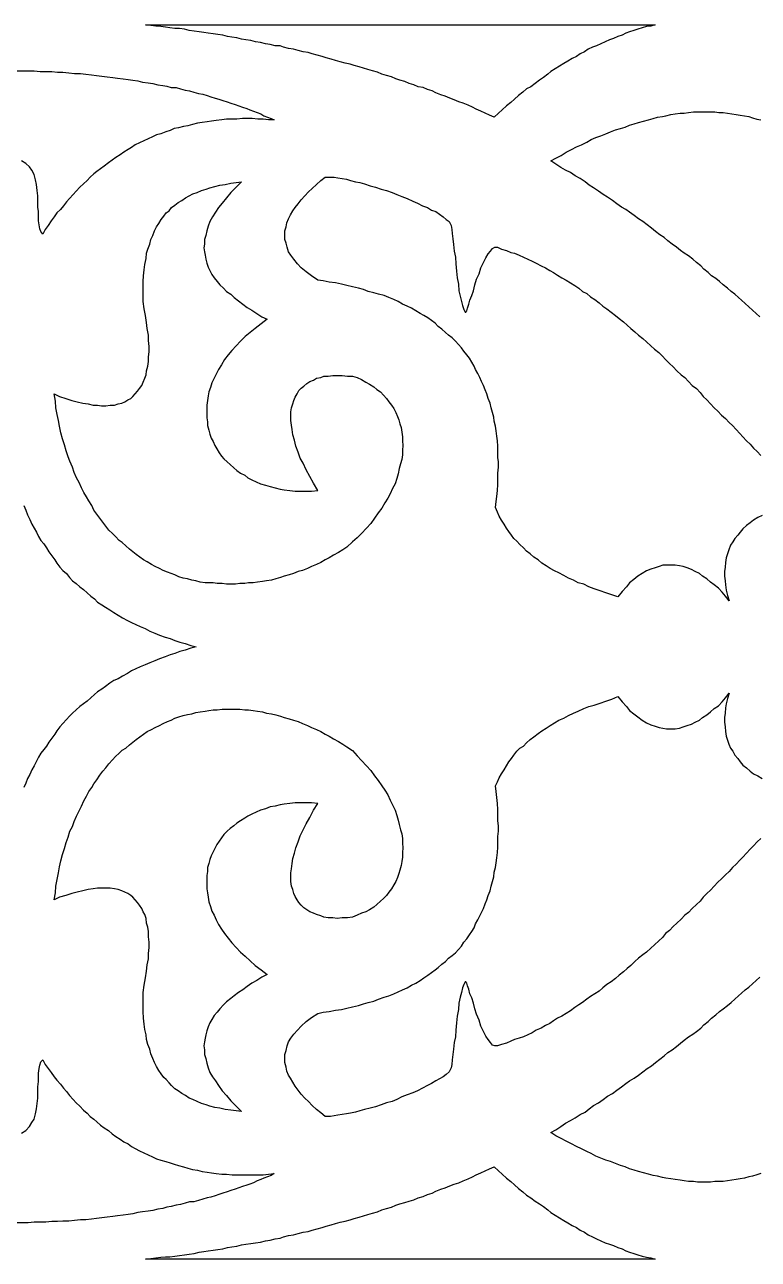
# Model space of a CAD drawing. Extents: x -372 to 372, y -358 to 358.
# Drawn here: x -160.5 to -119.2, y 227.8 to 297.5 of the extents above; entities that cross this region are included whole.
import ezdxf

# ---------------------------------------------------------------- set-up
doc = ezdxf.new("R2010")
doc.units = 0
doc.layers.add('LAYER_1', color=18, linetype='CONTINUOUS')

msp = doc.modelspace()

# ---------------------------------------------------------------- linework, layer by layer
at = {"layer": 'LAYER_1'}
for points in [[(-125.222, 297.394), (-125.462, 297.357), (-125.702, 297.282), (-125.943, 297.208), (-126.183, 297.133), (-126.423, 297.059), (-126.629, 296.984), (-126.835, 296.872), (-127.076, 296.798), (-127.316, 296.686), (-127.556, 296.612), (-127.796, 296.5), (-128.037, 296.388), (-128.277, 296.276), (-128.517, 296.202), (-128.758, 296.09), (-128.964, 295.941), (-129.204, 295.829), (-129.41, 295.68), (-129.65, 295.568), (-129.89, 295.419), (-130.131, 295.27), (-130.371, 295.121), (-130.611, 294.972), (-130.852, 294.823), (-131.023, 294.674), (-131.263, 294.488), (-131.504, 294.339), (-131.744, 294.152), (-131.984, 293.966), (-132.225, 293.854), (-132.431, 293.668), (-132.671, 293.482), (-132.911, 293.258), (-133.117, 293.072), (-133.357, 292.885), (-133.598, 292.662), (-133.804, 292.475), (-134.044, 292.252), (-134.319, 292.364), (-134.559, 292.475), (-134.799, 292.587), (-135.074, 292.699), (-135.28, 292.811), (-135.52, 292.923), (-135.795, 293.034), (-136.035, 293.109), (-136.31, 293.221), (-136.55, 293.332), (-136.824, 293.444), (-137.065, 293.519), (-137.339, 293.631), (-137.545, 293.742), (-137.82, 293.817), (-138.06, 293.929), (-138.335, 293.966), (-138.575, 294.078), (-138.85, 294.152), (-139.09, 294.264), (-139.365, 294.339), (-139.605, 294.413), (-139.845, 294.525), (-140.12, 294.599), (-140.394, 294.674), (-140.635, 294.786), (-140.909, 294.86), (-141.184, 294.935), (-141.424, 295.009), (-141.665, 295.084), (-141.939, 295.158), (-142.179, 295.233), (-142.454, 295.307), (-142.729, 295.382), (-143.003, 295.456), (-143.244, 295.531), (-143.518, 295.606), (-143.759, 295.68), (-144.033, 295.755), (-144.308, 295.829), (-144.548, 295.904), (-144.823, 295.941), (-145.097, 296.015), (-145.372, 296.09), (-145.647, 296.127), (-145.921, 296.202), (-146.127, 296.276), (-146.402, 296.276), (-146.676, 296.351), (-146.951, 296.388), (-147.226, 296.463), (-147.5, 296.5), (-147.775, 296.574), (-148.049, 296.612), (-148.29, 296.649), (-148.564, 296.723), (-148.839, 296.761), (-149.079, 296.798), (-149.354, 296.872), (-149.628, 296.91), (-149.903, 296.947), (-150.178, 296.984), (-150.418, 297.022), (-150.693, 297.059), (-150.967, 297.096), (-151.242, 297.133), (-151.516, 297.208), (-151.791, 297.245), (-152.066, 297.245), (-152.34, 297.282), (-152.581, 297.32), (-152.855, 297.357), (-153.13, 297.394), (-153.404, 297.431), (-153.709, 297.468), (-124.982, 297.468)], [(-148.599, 288.302), (-148.908, 288.004), (-149.148, 287.706), (-149.388, 287.408), (-149.594, 287.147), (-149.766, 286.886), (-149.937, 286.625), (-150.075, 286.364), (-150.178, 286.103), (-150.246, 285.843), (-150.315, 285.582), (-150.384, 285.358), (-150.384, 285.097), (-150.418, 284.874), (-150.384, 284.65), (-150.349, 284.464), (-150.315, 284.24), (-150.246, 284.017), (-150.178, 283.793), (-150.075, 283.607), (-149.972, 283.383), (-149.834, 283.197), (-149.663, 282.973), (-149.525, 282.787), (-149.32, 282.601), (-149.148, 282.414), (-148.908, 282.265), (-148.702, 282.079), (-148.461, 281.893), (-148.221, 281.706), (-147.981, 281.52), (-147.706, 281.371), (-147.432, 281.185), (-147.157, 280.998), (-146.848, 280.849), (-147.191, 280.589), (-147.535, 280.328), (-147.809, 280.104), (-148.084, 279.881), (-148.358, 279.62), (-148.599, 279.359), (-148.839, 279.098), (-149.045, 278.837), (-149.251, 278.576), (-149.423, 278.278), (-149.594, 278.017), (-149.731, 277.757), (-149.834, 277.533), (-149.972, 277.272), (-150.04, 277.011), (-150.143, 276.75), (-150.178, 276.527), (-150.212, 276.266), (-150.246, 276.005), (-150.246, 275.744), (-150.246, 275.521), (-150.246, 275.297), (-150.212, 275.074), (-150.212, 274.85), (-150.143, 274.589), (-150.075, 274.366), (-150.006, 274.142), (-149.903, 273.956), (-149.8, 273.732), (-149.697, 273.546), (-149.56, 273.322), (-149.423, 273.136), (-149.285, 272.987), (-149.114, 272.801), (-148.942, 272.651), (-148.736, 272.465), (-148.564, 272.316), (-148.358, 272.167), (-148.118, 272.055), (-147.946, 271.906), (-147.706, 271.794), (-147.466, 271.683), (-147.226, 271.571), (-146.951, 271.496), (-146.676, 271.422), (-146.402, 271.347), (-146.127, 271.273), (-145.887, 271.236), (-145.578, 271.198), (-145.269, 271.161), (-144.342, 271.161), (-143.999, 271.198), (-144.239, 271.608), (-144.445, 271.981), (-144.651, 272.353), (-144.823, 272.726), (-144.994, 273.024), (-145.097, 273.359), (-145.235, 273.695), (-145.303, 274.03), (-145.406, 274.328), (-145.441, 274.626), (-145.475, 274.887), (-145.509, 275.148), (-145.509, 275.372), (-145.509, 275.633), (-145.475, 275.856), (-145.406, 276.08), (-145.338, 276.266), (-145.269, 276.452), (-145.166, 276.639), (-145.063, 276.825), (-144.926, 276.974), (-144.788, 277.086), (-144.617, 277.235), (-144.445, 277.347), (-144.239, 277.421), (-144.067, 277.533), (-143.827, 277.57), (-143.656, 277.645), (-143.415, 277.645), (-143.141, 277.682), (-142.626, 277.682), (-142.317, 277.645), (-142.042, 277.645), (-141.768, 277.57), (-141.527, 277.458), (-141.287, 277.309), (-141.081, 277.198), (-140.841, 277.049), (-140.669, 276.899), (-140.463, 276.75), (-140.292, 276.564), (-140.12, 276.378), (-139.983, 276.191), (-139.845, 276.005), (-139.708, 275.819), (-139.605, 275.595), (-139.502, 275.372), (-139.433, 275.185), (-139.365, 274.962), (-139.296, 274.738), (-139.262, 274.477), (-139.227, 274.217), (-139.227, 273.993), (-139.193, 273.732), (-139.227, 273.471), (-139.227, 273.21), (-139.262, 272.95), (-139.33, 272.689), (-139.399, 272.428), (-139.468, 272.13), (-139.536, 271.869), (-139.639, 271.571), (-139.777, 271.31), (-139.914, 271.012), (-140.051, 270.751), (-140.223, 270.49), (-140.394, 270.192), (-140.6, 269.931), (-140.806, 269.633), (-141.012, 269.335), (-141.253, 269.074), (-141.527, 268.776), (-141.768, 268.515), (-142.042, 268.292), (-142.351, 267.994), (-142.591, 267.845), (-142.832, 267.696), (-143.106, 267.546), (-143.347, 267.397), (-143.587, 267.286), (-143.827, 267.137), (-144.067, 267.025), (-144.342, 266.913), (-144.582, 266.801), (-144.857, 266.689), (-145.097, 266.615), (-145.372, 266.503), (-145.612, 266.429), (-145.887, 266.354), (-146.093, 266.28), (-146.367, 266.205), (-146.608, 266.13), (-146.882, 266.093), (-147.123, 266.056), (-147.397, 266.019), (-147.637, 265.981), (-147.912, 265.981), (-148.118, 265.944), (-148.393, 265.944), (-148.633, 265.907), (-149.148, 265.907), (-149.388, 265.944), (-149.663, 265.944), (-149.903, 265.981), (-150.349, 265.981), (-150.624, 266.019), (-150.864, 266.093), (-151.105, 266.13), (-151.345, 266.205), (-151.585, 266.242), (-151.825, 266.317), (-152.066, 266.429), (-152.272, 266.503), (-152.478, 266.578), (-152.718, 266.689), (-152.924, 266.801), (-153.164, 266.913), (-153.37, 267.025), (-153.61, 267.174), (-153.816, 267.286), (-154.022, 267.435), (-154.228, 267.584), (-154.434, 267.733), (-154.606, 267.882), (-154.812, 268.068), (-155.018, 268.254), (-155.189, 268.366), (-155.395, 268.59), (-155.567, 268.776), (-155.773, 268.962), (-155.945, 269.186), (-156.116, 269.41), (-156.288, 269.633), (-156.46, 269.857), (-156.631, 270.08), (-156.734, 270.341), (-156.906, 270.602), (-157.043, 270.826), (-157.18, 271.086), (-157.318, 271.347), (-157.455, 271.645), (-157.592, 271.906), (-157.73, 272.204), (-157.833, 272.502), (-157.97, 272.838), (-158.073, 273.099), (-158.176, 273.434), (-158.279, 273.769), (-158.382, 274.105), (-158.485, 274.44), (-158.554, 274.813), (-158.622, 275.148), (-158.691, 275.483), (-158.759, 275.856), (-158.794, 276.229), (-158.862, 276.639), (-158.554, 276.49), (-158.21, 276.378), (-157.867, 276.266), (-157.558, 276.191), (-157.249, 276.117), (-156.94, 276.08), (-156.666, 276.005), (-156.425, 276.005), (-156.185, 275.968), (-155.945, 275.968), (-155.704, 276.005), (-155.464, 276.005), (-155.258, 276.08), (-155.052, 276.117), (-154.881, 276.191), (-154.709, 276.303), (-154.537, 276.378), (-154.434, 276.49), (-154.297, 276.639), (-154.16, 276.788), (-154.057, 276.937), (-153.919, 277.123), (-153.851, 277.309), (-153.748, 277.533), (-153.679, 277.719), (-153.645, 277.943), (-153.576, 278.204), (-153.542, 278.465), (-153.542, 278.725), (-153.507, 279.023), (-153.507, 279.322), (-153.542, 279.657), (-153.542, 279.955), (-153.61, 280.328), (-153.645, 280.663), (-153.713, 281.073), (-153.782, 281.446), (-153.851, 281.855), (-153.851, 282.265), (-153.851, 282.601), (-153.851, 282.973), (-153.816, 283.309), (-153.782, 283.644), (-153.748, 283.942), (-153.679, 284.278), (-153.645, 284.576), (-153.576, 284.799), (-153.473, 285.097), (-153.404, 285.358), (-153.301, 285.582), (-153.198, 285.843), (-153.096, 286.066), (-152.958, 286.253), (-152.821, 286.476), (-152.684, 286.662), (-152.546, 286.849), (-152.375, 286.961), (-152.237, 287.147), (-152.066, 287.296), (-151.86, 287.445), (-151.654, 287.557), (-151.448, 287.706), (-151.242, 287.818), (-151.036, 287.929), (-150.796, 288.004), (-150.555, 288.116), (-150.281, 288.19), (-150.075, 288.265), (-149.8, 288.339), (-149.525, 288.414), (-149.217, 288.451), (-148.908, 288.526), (-148.599, 288.563), (-148.29, 288.6)], [(-148.118, 258.827), (-147.912, 258.827), (-147.637, 258.79), (-147.397, 258.752), (-147.123, 258.715), (-146.882, 258.641), (-146.608, 258.603), (-146.367, 258.529), (-146.093, 258.454), (-145.887, 258.38), (-145.612, 258.305), (-145.372, 258.231), (-145.097, 258.156), (-144.857, 258.044), (-144.582, 257.933), (-144.342, 257.821), (-144.067, 257.709), (-143.827, 257.597), (-143.587, 257.448), (-143.347, 257.336), (-143.106, 257.187), (-142.832, 257.038), (-142.591, 256.889), (-142.351, 256.74), (-142.042, 256.517), (-141.768, 256.218), (-141.527, 255.958), (-141.253, 255.66), (-141.012, 255.399), (-140.806, 255.101), (-140.6, 254.84), (-140.394, 254.542), (-140.223, 254.281), (-140.051, 254.02), (-139.914, 253.722), (-139.777, 253.461), (-139.639, 253.163), (-139.536, 252.865), (-139.468, 252.604), (-139.399, 252.343), (-139.33, 252.045), (-139.262, 251.821), (-139.227, 251.561), (-139.227, 251.3), (-139.193, 251.039), (-139.227, 250.778), (-139.227, 250.517), (-139.262, 250.256), (-139.296, 250.033), (-139.365, 249.772), (-139.433, 249.586), (-139.502, 249.362), (-139.605, 249.139), (-139.708, 248.952), (-139.845, 248.729), (-139.983, 248.542), (-140.12, 248.356), (-140.292, 248.17), (-140.463, 248.021), (-140.669, 247.834), (-140.841, 247.685), (-141.081, 247.536), (-141.287, 247.424), (-141.527, 247.35), (-141.768, 247.238), (-142.042, 247.126), (-142.317, 247.089), (-142.626, 247.089), (-142.9, 247.052), (-143.141, 247.089), (-143.415, 247.089), (-143.656, 247.126), (-143.827, 247.201), (-144.067, 247.275), (-144.239, 247.35), (-144.445, 247.424), (-144.617, 247.536), (-144.788, 247.648), (-144.926, 247.797), (-145.063, 247.946), (-145.166, 248.095), (-145.269, 248.281), (-145.338, 248.468), (-145.406, 248.691), (-145.475, 248.878), (-145.509, 249.139), (-145.509, 249.362), (-145.509, 249.623), (-145.475, 249.847), (-145.441, 250.145), (-145.406, 250.443), (-145.303, 250.741), (-145.235, 251.039), (-145.097, 251.374), (-144.994, 251.71), (-144.823, 252.045), (-144.651, 252.38), (-144.445, 252.753), (-144.239, 253.163), (-143.999, 253.536), (-144.342, 253.573), (-145.269, 253.573), (-145.578, 253.536), (-145.887, 253.498), (-146.127, 253.461), (-146.402, 253.386), (-146.676, 253.349), (-146.951, 253.237), (-147.226, 253.163), (-147.466, 253.051), (-147.706, 252.939), (-147.946, 252.828), (-148.118, 252.716), (-148.358, 252.567), (-148.564, 252.418), (-148.736, 252.269), (-148.942, 252.12), (-149.114, 251.971), (-149.285, 251.784), (-149.423, 251.598), (-149.56, 251.412), (-149.697, 251.225), (-149.8, 251.002), (-149.903, 250.815), (-150.006, 250.592), (-150.075, 250.368), (-150.143, 250.145), (-150.212, 249.921), (-150.212, 249.697), (-150.246, 249.474), (-150.246, 249.25), (-150.246, 248.989), (-150.246, 248.729), (-150.212, 248.505), (-150.178, 248.244), (-150.143, 247.983), (-150.04, 247.723), (-149.972, 247.462), (-149.834, 247.238), (-149.731, 246.977), (-149.594, 246.716), (-149.423, 246.456), (-149.251, 246.195), (-149.045, 245.934), (-148.839, 245.673), (-148.599, 245.412), (-148.358, 245.151), (-148.084, 244.928), (-147.809, 244.667), (-147.535, 244.406), (-147.191, 244.145), (-146.848, 243.884), (-147.157, 243.735), (-147.432, 243.549), (-147.706, 243.4), (-147.981, 243.214), (-148.221, 243.027), (-148.461, 242.878), (-148.702, 242.692), (-148.908, 242.543), (-149.148, 242.357), (-149.32, 242.17), (-149.525, 241.947), (-149.663, 241.76), (-149.834, 241.574), (-149.972, 241.351), (-150.075, 241.164), (-150.178, 240.941), (-150.246, 240.717), (-150.315, 240.493), (-150.349, 240.307), (-150.384, 240.084), (-150.418, 239.86), (-150.384, 239.636), (-150.384, 239.376), (-150.315, 239.152), (-150.246, 238.891), (-150.178, 238.63), (-150.075, 238.369), (-149.937, 238.109), (-149.766, 237.885), (-149.594, 237.624), (-149.388, 237.326), (-149.148, 237.065), (-148.908, 236.767), (-148.599, 236.469), (-148.29, 236.171), (-148.599, 236.208), (-148.908, 236.245), (-149.217, 236.283), (-149.525, 236.357), (-149.8, 236.395), (-150.075, 236.469), (-150.281, 236.544), (-150.555, 236.618), (-150.796, 236.73), (-151.036, 236.842), (-151.242, 236.916), (-151.448, 237.065), (-151.654, 237.177), (-151.86, 237.326), (-152.066, 237.438), (-152.237, 237.624), (-152.375, 237.773), (-152.546, 237.96), (-152.684, 238.071), (-152.821, 238.295), (-152.958, 238.481), (-153.096, 238.705), (-153.198, 238.928), (-153.301, 239.152), (-153.404, 239.413), (-153.473, 239.674), (-153.576, 239.935), (-153.645, 240.233), (-153.679, 240.493), (-153.748, 240.792), (-153.782, 241.09), (-153.816, 241.425), (-153.851, 241.798), (-153.851, 242.17), (-153.851, 242.543), (-153.851, 242.878), (-153.782, 243.288), (-153.713, 243.698), (-153.645, 244.071), (-153.61, 244.443), (-153.542, 244.779), (-153.542, 245.077), (-153.507, 245.412), (-153.507, 245.71), (-153.542, 246.008), (-153.542, 246.307), (-153.576, 246.567), (-153.645, 246.791), (-153.679, 247.052), (-153.748, 247.275), (-153.851, 247.424), (-153.919, 247.611), (-154.057, 247.797), (-154.16, 247.946), (-154.297, 248.095), (-154.434, 248.244), (-154.537, 248.356), (-154.709, 248.468), (-154.881, 248.542), (-155.052, 248.617), (-155.258, 248.691), (-155.464, 248.729), (-155.704, 248.766), (-156.425, 248.766), (-156.666, 248.729), (-156.94, 248.691), (-157.249, 248.617), (-157.558, 248.542), (-157.867, 248.468), (-158.21, 248.356), (-158.554, 248.244), (-158.862, 248.095), (-158.794, 248.505), (-158.759, 248.878), (-158.691, 249.25), (-158.622, 249.623), (-158.554, 249.958), (-158.485, 250.294), (-158.382, 250.666), (-158.279, 251.002), (-158.176, 251.337), (-158.073, 251.635), (-157.97, 251.971), (-157.833, 252.231), (-157.73, 252.529), (-157.592, 252.828), (-157.455, 253.126), (-157.318, 253.386), (-157.18, 253.685), (-157.043, 253.945), (-156.906, 254.206), (-156.734, 254.43), (-156.631, 254.653), (-156.46, 254.877), (-156.288, 255.138), (-156.116, 255.361), (-155.945, 255.548), (-155.773, 255.771), (-155.567, 255.995), (-155.395, 256.181), (-155.189, 256.368), (-155.018, 256.554), (-154.812, 256.666), (-154.606, 256.852), (-154.434, 257.001), (-154.228, 257.15), (-154.022, 257.299), (-153.816, 257.448), (-153.61, 257.597), (-153.37, 257.709), (-153.164, 257.821), (-152.924, 257.933), (-152.718, 258.044), (-152.478, 258.156), (-152.272, 258.231), (-152.066, 258.342), (-151.825, 258.417), (-151.585, 258.492), (-151.345, 258.566), (-151.105, 258.603), (-150.864, 258.678), (-150.624, 258.715), (-150.349, 258.752), (-150.143, 258.79), (-149.903, 258.827), (-149.663, 258.827), (-149.388, 258.864), (-148.393, 258.864)], [(-133.804, 232.817), (-133.598, 232.631), (-133.357, 232.407), (-133.117, 232.221), (-132.911, 232.035), (-132.671, 231.811), (-132.431, 231.625), (-132.225, 231.439), (-131.984, 231.29), (-131.744, 231.103), (-131.504, 230.954), (-131.263, 230.805), (-131.023, 230.619), (-130.852, 230.47), (-130.611, 230.321), (-130.371, 230.172), (-130.131, 230.023), (-129.89, 229.874), (-129.65, 229.724), (-129.41, 229.613), (-129.204, 229.464), (-128.964, 229.352), (-128.758, 229.203), (-128.517, 229.091), (-128.277, 228.979), (-128.037, 228.867), (-127.796, 228.756), (-127.556, 228.681), (-127.316, 228.607), (-127.076, 228.495), (-126.835, 228.42), (-126.629, 228.308), (-126.423, 228.234), (-126.183, 228.159), (-125.943, 228.085), (-125.702, 228.01), (-125.462, 227.936), (-125.222, 227.899), (-124.982, 227.825), (-153.713, 227.825), (-153.404, 227.861), (-153.13, 227.899), (-152.855, 227.936), (-152.581, 227.973), (-152.34, 227.973), (-152.066, 228.01), (-151.791, 228.048), (-151.516, 228.085), (-151.242, 228.122), (-150.967, 228.159), (-150.693, 228.234), (-150.418, 228.271), (-150.178, 228.308), (-149.903, 228.346), (-149.628, 228.383), (-149.354, 228.42), (-149.079, 228.495), (-148.839, 228.532), (-148.564, 228.569), (-148.29, 228.644), (-148.049, 228.681), (-147.775, 228.718), (-147.5, 228.756), (-147.226, 228.793), (-146.951, 228.867), (-146.676, 228.905), (-146.402, 228.979), (-146.127, 229.016), (-145.921, 229.091), (-145.647, 229.166), (-145.372, 229.203), (-145.097, 229.277), (-144.823, 229.352), (-144.548, 229.389), (-144.308, 229.464), (-144.033, 229.538), (-143.759, 229.613), (-143.518, 229.687), (-143.244, 229.762), (-143.003, 229.836), (-142.729, 229.911), (-142.454, 229.985), (-142.179, 230.06), (-141.939, 230.134), (-141.665, 230.209), (-141.424, 230.283), (-141.184, 230.358), (-140.909, 230.432), (-140.635, 230.507), (-140.394, 230.619), (-140.12, 230.693), (-139.845, 230.768), (-139.605, 230.88), (-139.365, 230.954), (-139.09, 231.029), (-138.85, 231.103), (-138.575, 231.178), (-138.335, 231.29), (-138.06, 231.364), (-137.82, 231.476), (-137.545, 231.55), (-137.339, 231.662), (-137.065, 231.774), (-136.824, 231.848), (-136.55, 231.96), (-136.31, 232.072), (-136.035, 232.147), (-135.795, 232.258), (-135.52, 232.37), (-135.28, 232.482), (-135.074, 232.594), (-134.799, 232.706), (-134.559, 232.817), (-134.319, 232.929), (-134.044, 233.041)]]:
    msp.add_lwpolyline(points, close=True, dxfattribs=at)
for points in [[(-161.014, 294.86), (-159.984, 294.86), (-159.641, 294.823), (-158.988, 294.823), (-158.679, 294.786), (-158.37, 294.786), (-158.027, 294.748), (-157.718, 294.711), (-157.375, 294.711), (-157.066, 294.674), (-156.757, 294.637), (-156.482, 294.599), (-156.174, 294.562), (-155.865, 294.525), (-155.556, 294.488), (-155.281, 294.45), (-154.972, 294.413), (-154.697, 294.376), (-154.423, 294.339), (-154.148, 294.301), (-153.874, 294.227), (-153.565, 294.19), (-153.29, 294.152), (-153.015, 294.078), (-152.741, 294.04), (-152.501, 294.003), (-152.26, 293.929), (-151.986, 293.929), (-151.745, 293.854), (-151.471, 293.78), (-151.23, 293.742), (-150.99, 293.668), (-150.716, 293.593), (-150.475, 293.556), (-150.235, 293.482), (-150.029, 293.407), (-149.789, 293.332), (-149.583, 293.258), (-149.342, 293.183), (-149.102, 293.109), (-148.896, 293.034), (-148.656, 292.96), (-148.45, 292.885), (-148.244, 292.811), (-148.004, 292.736), (-147.832, 292.662), (-147.626, 292.587), (-147.42, 292.513), (-147.214, 292.438), (-147.043, 292.326), (-146.837, 292.252), (-146.631, 292.177), (-146.459, 292.103), (-146.768, 292.103), (-147.077, 292.14), (-147.386, 292.14), (-147.695, 292.177), (-148.244, 292.177), (-148.553, 292.14), (-149.136, 292.14), (-149.411, 292.103), (-149.72, 292.066), (-149.995, 292.028), (-150.235, 291.991), (-150.51, 291.954), (-150.784, 291.916), (-151.059, 291.842), (-151.333, 291.767), (-151.574, 291.73), (-151.848, 291.656), (-152.089, 291.618), (-152.329, 291.507), (-152.569, 291.432), (-152.844, 291.32), (-153.084, 291.246), (-153.324, 291.134), (-153.565, 291.022), (-153.805, 290.91), (-154.045, 290.799), (-154.286, 290.687), (-154.491, 290.538), (-154.697, 290.426), (-154.938, 290.277), (-155.144, 290.128), (-155.384, 289.979), (-155.59, 289.83), (-155.796, 289.681), (-156.036, 289.494), (-156.242, 289.345), (-156.448, 289.196), (-156.62, 289.047), (-156.826, 288.861), (-156.997, 288.675), (-157.203, 288.488), (-157.409, 288.302), (-157.615, 288.078), (-157.787, 287.892), (-157.993, 287.669), (-158.164, 287.482), (-158.336, 287.259), (-158.508, 287.035), (-158.714, 286.849), (-158.851, 286.625), (-159.023, 286.402), (-159.194, 286.141), (-159.366, 285.917), (-159.503, 285.656), (-159.606, 285.805), (-159.675, 285.954), (-159.709, 286.178), (-159.744, 286.402), (-159.744, 286.662), (-159.744, 286.923), (-159.778, 287.184), (-159.778, 287.519), (-159.778, 287.818), (-159.812, 288.116), (-159.847, 288.451), (-159.915, 288.712), (-159.984, 289.01), (-160.121, 289.271), (-160.258, 289.457), (-160.464, 289.643), (-160.705, 289.793)], [(-119.077, 280.998), (-119.283, 281.185), (-119.489, 281.371), (-119.695, 281.557), (-119.901, 281.744), (-120.107, 281.93), (-120.279, 282.079), (-120.485, 282.265), (-120.691, 282.414), (-120.897, 282.601), (-121.137, 282.787), (-121.343, 282.973), (-121.549, 283.16), (-121.789, 283.309), (-121.995, 283.495), (-122.235, 283.681), (-122.407, 283.868), (-122.647, 284.054), (-122.853, 284.24), (-123.094, 284.427), (-123.334, 284.576), (-123.54, 284.725), (-123.78, 284.911), (-124.02, 285.097), (-124.261, 285.284), (-124.467, 285.47), (-124.707, 285.619), (-124.947, 285.805), (-125.188, 285.992), (-125.428, 286.178), (-125.668, 286.364), (-125.908, 286.513), (-126.149, 286.7), (-126.423, 286.886), (-126.629, 287.035), (-126.87, 287.184), (-127.144, 287.37), (-127.385, 287.557), (-127.659, 287.743), (-127.899, 287.892), (-128.174, 288.078), (-128.449, 288.265), (-128.689, 288.414), (-128.929, 288.6), (-129.204, 288.786), (-129.478, 288.935), (-129.753, 289.122), (-130.028, 289.271), (-130.302, 289.42), (-130.577, 289.606), (-130.852, 289.793), (-130.577, 289.942), (-130.268, 290.091), (-129.993, 290.277), (-129.684, 290.426), (-129.41, 290.575), (-129.135, 290.687), (-128.826, 290.836), (-128.586, 290.985), (-128.311, 291.097), (-128.037, 291.208), (-127.762, 291.32), (-127.488, 291.432), (-127.213, 291.544), (-126.938, 291.618), (-126.664, 291.693), (-126.423, 291.805), (-126.149, 291.879), (-125.908, 291.954), (-125.634, 292.028), (-125.359, 292.103), (-125.085, 292.177), (-124.844, 292.252), (-124.57, 292.289), (-124.364, 292.326), (-124.089, 292.401), (-123.849, 292.438), (-123.574, 292.475), (-123.334, 292.475), (-123.094, 292.513), (-122.819, 292.55), (-121.618, 292.55), (-121.377, 292.513), (-121.137, 292.513), (-120.897, 292.475), (-120.656, 292.438), (-120.416, 292.401), (-120.176, 292.364), (-119.936, 292.326), (-119.695, 292.289), (-119.489, 292.215), (-119.249, 292.14), (-119.009, 292.103)], [(-118.94, 269.782), (-119.18, 269.67), (-119.421, 269.521), (-119.627, 269.372), (-119.833, 269.223), (-120.039, 269.037), (-120.176, 268.851), (-120.313, 268.664), (-120.485, 268.478), (-120.588, 268.292), (-120.725, 268.105), (-120.828, 267.845), (-120.897, 267.621), (-120.965, 267.397), (-121, 267.137), (-121.034, 266.876), (-121.068, 266.615), (-121.068, 266.354), (-121.034, 266.093), (-121, 265.87), (-120.965, 265.572), (-120.897, 265.273), (-120.794, 264.975), (-121, 265.236), (-121.206, 265.46), (-121.412, 265.683), (-121.652, 265.87), (-121.858, 266.019), (-122.064, 266.205), (-122.304, 266.354), (-122.476, 266.503), (-122.716, 266.615), (-122.922, 266.727), (-123.162, 266.838), (-123.403, 266.913), (-123.609, 266.95), (-123.849, 266.988), (-124.535, 266.988), (-124.741, 266.913), (-124.982, 266.838), (-125.222, 266.764), (-125.462, 266.652), (-125.702, 266.503), (-125.943, 266.354), (-126.183, 266.168), (-126.423, 265.981), (-126.595, 265.758), (-126.835, 265.497), (-127.076, 265.199), (-127.419, 265.311), (-127.762, 265.422), (-128.071, 265.534), (-128.414, 265.646), (-128.723, 265.758), (-128.998, 265.907), (-129.307, 265.981), (-129.581, 266.13), (-129.856, 266.242), (-130.131, 266.391), (-130.405, 266.54), (-130.646, 266.652), (-130.886, 266.801), (-131.126, 266.95), (-131.366, 267.099), (-131.572, 267.286), (-131.813, 267.435), (-132.019, 267.621), (-132.225, 267.77), (-132.396, 267.956), (-132.602, 268.143), (-132.774, 268.329), (-132.946, 268.478), (-133.083, 268.664), (-133.22, 268.888), (-133.357, 269.074), (-133.495, 269.298), (-133.632, 269.521), (-133.769, 269.745), (-133.872, 269.969), (-133.975, 270.229), (-133.941, 270.565), (-133.907, 270.863), (-133.872, 271.198), (-133.838, 271.534), (-133.838, 271.869), (-133.838, 272.167), (-133.804, 272.502), (-133.804, 272.801), (-133.838, 273.061), (-133.838, 273.397), (-133.838, 273.695), (-133.872, 273.993), (-133.907, 274.254), (-133.941, 274.552), (-133.975, 274.813), (-134.044, 275.111), (-134.078, 275.334), (-134.147, 275.595), (-134.216, 275.856), (-134.284, 276.117), (-134.387, 276.378), (-134.456, 276.639), (-134.559, 276.862), (-134.662, 277.123), (-134.765, 277.347), (-134.868, 277.57), (-134.971, 277.794), (-135.108, 278.017), (-135.177, 278.204), (-135.314, 278.427), (-135.451, 278.651), (-135.589, 278.837), (-135.76, 279.061), (-135.898, 279.247), (-136.069, 279.433), (-136.241, 279.62), (-136.413, 279.806), (-136.619, 279.955), (-136.79, 280.104), (-136.996, 280.29), (-137.202, 280.439), (-137.374, 280.626), (-137.58, 280.775), (-137.786, 280.924), (-138.026, 281.073), (-138.232, 281.185), (-138.472, 281.334), (-138.712, 281.483), (-138.953, 281.595), (-139.227, 281.706), (-139.468, 281.855), (-139.708, 281.967), (-139.983, 282.079), (-140.257, 282.191), (-140.566, 282.265), (-140.841, 282.34), (-141.15, 282.414), (-141.424, 282.526), (-141.699, 282.601), (-142.042, 282.675), (-142.351, 282.75), (-142.66, 282.824), (-143.003, 282.899), (-143.347, 282.936), (-143.69, 283.011), (-143.999, 283.048), (-144.342, 283.309), (-144.651, 283.532), (-144.926, 283.756), (-145.132, 283.979), (-145.338, 284.24), (-145.509, 284.464), (-145.647, 284.65), (-145.715, 284.911), (-145.784, 285.135), (-145.852, 285.358), (-145.852, 285.619), (-145.852, 285.843), (-145.784, 286.066), (-145.75, 286.29), (-145.647, 286.513), (-145.544, 286.737), (-145.406, 286.961), (-145.269, 287.147), (-145.097, 287.37), (-144.926, 287.594), (-144.72, 287.818), (-144.514, 288.041), (-144.308, 288.227), (-144.067, 288.451), (-143.827, 288.675), (-143.587, 288.861), (-143.072, 288.861), (-142.866, 288.824), (-142.626, 288.786), (-142.385, 288.749), (-142.145, 288.675), (-141.871, 288.6), (-141.63, 288.563), (-141.356, 288.488), (-141.047, 288.377), (-140.738, 288.302), (-140.429, 288.19), (-140.12, 288.116), (-139.811, 288.004), (-139.536, 287.892), (-139.262, 287.78), (-138.953, 287.669), (-138.644, 287.519), (-138.369, 287.408), (-138.095, 287.259), (-137.82, 287.147), (-137.58, 286.998), (-137.339, 286.923), (-137.133, 286.774), (-136.927, 286.625), (-136.756, 286.476), (-136.584, 286.364), (-136.55, 286.29), (-136.481, 286.141), (-136.447, 285.917), (-136.413, 285.694), (-136.378, 285.395), (-136.344, 285.06), (-136.31, 284.687), (-136.241, 284.352), (-136.207, 283.979), (-136.172, 283.57), (-136.138, 283.197), (-136.069, 282.824), (-136.035, 282.452), (-135.966, 282.154), (-135.898, 281.855), (-135.829, 281.632), (-135.76, 281.408), (-135.692, 281.259), (-135.657, 281.259), (-135.589, 281.334), (-135.554, 281.483), (-135.486, 281.706), (-135.417, 281.93), (-135.314, 282.191), (-135.211, 282.452), (-135.142, 282.787), (-135.039, 283.122), (-134.902, 283.421), (-134.799, 283.756), (-134.662, 284.054), (-134.525, 284.315), (-134.387, 284.538), (-134.25, 284.687), (-134.147, 284.837), (-134.01, 284.911), (-133.872, 284.911), (-133.632, 284.799), (-133.357, 284.725), (-133.117, 284.613), (-132.911, 284.576), (-132.637, 284.464), (-132.396, 284.352), (-132.156, 284.24), (-131.916, 284.129), (-131.675, 284.017), (-131.401, 283.868), (-131.161, 283.756), (-130.92, 283.607), (-130.714, 283.495), (-130.474, 283.346), (-130.234, 283.197), (-129.993, 283.048), (-129.753, 282.899), (-129.513, 282.75), (-129.273, 282.601), (-129.067, 282.414), (-128.826, 282.303), (-128.62, 282.116), (-128.38, 281.967), (-128.14, 281.781), (-127.934, 281.595), (-127.693, 281.446), (-127.453, 281.259), (-127.213, 281.073), (-127.007, 280.887), (-126.767, 280.7), (-126.561, 280.514), (-126.355, 280.328), (-126.114, 280.141), (-125.908, 279.955), (-125.668, 279.769), (-125.462, 279.582), (-125.222, 279.359), (-125.016, 279.173), (-124.776, 278.986), (-124.57, 278.763), (-124.398, 278.576), (-124.158, 278.353), (-123.952, 278.166), (-123.746, 277.943), (-123.506, 277.719), (-123.3, 277.57), (-123.094, 277.347), (-122.888, 277.123), (-122.647, 276.937), (-122.441, 276.713), (-122.27, 276.49), (-122.064, 276.303), (-121.858, 276.08), (-121.652, 275.856), (-121.446, 275.67), (-121.24, 275.446), (-121, 275.26), (-120.794, 275.036), (-120.622, 274.85), (-120.416, 274.626), (-120.21, 274.403), (-120.039, 274.217), (-119.833, 273.993), (-119.627, 273.807), (-119.421, 273.583), (-119.215, 273.397), (-119.009, 273.173)], [(-160.567, 270.341), (-160.464, 270.08), (-160.361, 269.82), (-160.224, 269.559), (-160.121, 269.298), (-159.984, 269.074), (-159.847, 268.851), (-159.744, 268.59), (-159.606, 268.366), (-159.435, 268.18), (-159.297, 267.956), (-159.16, 267.733), (-158.988, 267.509), (-158.817, 267.286), (-158.714, 267.099), (-158.542, 266.876), (-158.37, 266.689), (-158.164, 266.503), (-157.993, 266.28), (-157.821, 266.093), (-157.615, 265.944), (-157.409, 265.758), (-157.203, 265.609), (-156.997, 265.422), (-156.791, 265.236), (-156.585, 265.087), (-156.414, 264.901), (-156.174, 264.752), (-155.968, 264.603), (-155.727, 264.454), (-155.487, 264.305), (-155.247, 264.156), (-155.006, 264.006), (-154.732, 263.857), (-154.491, 263.746), (-154.251, 263.634), (-154.011, 263.522), (-153.736, 263.41), (-153.462, 263.261), (-153.187, 263.149), (-152.912, 263.038), (-152.604, 262.926), (-152.329, 262.851), (-152.054, 262.74), (-151.78, 262.628), (-151.471, 262.553), (-151.162, 262.441), (-150.853, 262.367), (-151.162, 262.292), (-151.471, 262.181), (-151.78, 262.106), (-152.054, 261.994), (-152.329, 261.92), (-152.604, 261.808), (-152.912, 261.696), (-153.187, 261.584), (-153.462, 261.473), (-153.736, 261.361), (-154.011, 261.249), (-154.251, 261.137), (-154.491, 261.025), (-154.732, 260.876), (-155.006, 260.727), (-155.247, 260.578), (-155.487, 260.466), (-155.727, 260.317), (-155.968, 260.131), (-156.174, 259.982), (-156.414, 259.833), (-156.585, 259.684), (-156.791, 259.498), (-156.997, 259.311), (-157.203, 259.162), (-157.409, 259.013), (-157.615, 258.827), (-157.821, 258.641), (-157.993, 258.454), (-158.164, 258.268), (-158.37, 258.044), (-158.542, 257.858), (-158.714, 257.634), (-158.817, 257.448), (-158.988, 257.225), (-159.16, 257.001), (-159.297, 256.777), (-159.435, 256.591), (-159.606, 256.368), (-159.744, 256.144), (-159.847, 255.92), (-159.984, 255.66), (-160.121, 255.436), (-160.224, 255.175), (-160.361, 254.952), (-160.464, 254.691), (-160.567, 254.43)], [(-119.009, 251.561), (-119.215, 251.374), (-119.421, 251.151), (-119.627, 250.964), (-119.833, 250.741), (-120.039, 250.517), (-120.21, 250.331), (-120.416, 250.107), (-120.622, 249.921), (-120.794, 249.697), (-121, 249.511), (-121.24, 249.288), (-121.446, 249.101), (-121.652, 248.878), (-121.858, 248.654), (-122.064, 248.468), (-122.27, 248.244), (-122.441, 248.021), (-122.647, 247.834), (-122.888, 247.611), (-123.094, 247.387), (-123.3, 247.238), (-123.506, 247.015), (-123.746, 246.791), (-123.952, 246.605), (-124.158, 246.381), (-124.398, 246.195), (-124.57, 245.971), (-124.776, 245.785), (-125.016, 245.561), (-125.222, 245.375), (-125.462, 245.151), (-125.668, 245.002), (-125.908, 244.816), (-126.114, 244.63), (-126.355, 244.406), (-126.561, 244.22), (-126.767, 244.033), (-127.007, 243.847), (-127.213, 243.661), (-127.453, 243.475), (-127.693, 243.325), (-127.934, 243.139), (-128.14, 242.953), (-128.38, 242.804), (-128.62, 242.655), (-128.826, 242.506), (-129.067, 242.319), (-129.273, 242.17), (-129.513, 242.021), (-129.753, 241.835), (-129.993, 241.686), (-130.234, 241.537), (-130.474, 241.425), (-130.714, 241.276), (-130.92, 241.127), (-131.161, 241.015), (-131.401, 240.866), (-131.675, 240.754), (-131.916, 240.605), (-132.156, 240.493), (-132.396, 240.382), (-132.637, 240.307), (-132.911, 240.233), (-133.117, 240.121), (-133.357, 240.009), (-133.632, 239.935), (-133.872, 239.86), (-134.01, 239.86), (-134.147, 239.897), (-134.25, 240.046), (-134.387, 240.233), (-134.525, 240.419), (-134.662, 240.68), (-134.799, 240.978), (-134.902, 241.313), (-135.039, 241.649), (-135.142, 241.947), (-135.211, 242.282), (-135.314, 242.58), (-135.417, 242.804), (-135.486, 243.065), (-135.554, 243.251), (-135.589, 243.4), (-135.657, 243.475), (-135.692, 243.475), (-135.76, 243.325), (-135.829, 243.139), (-135.898, 242.878), (-135.966, 242.617), (-136.035, 242.282), (-136.069, 241.909), (-136.138, 241.537), (-136.172, 241.164), (-136.207, 240.754), (-136.241, 240.382), (-136.31, 240.046), (-136.344, 239.674), (-136.378, 239.376), (-136.413, 239.077), (-136.447, 238.817), (-136.481, 238.63), (-136.55, 238.481), (-136.584, 238.407), (-136.756, 238.258), (-136.927, 238.109), (-137.133, 237.997), (-137.339, 237.885), (-137.58, 237.736), (-137.82, 237.624), (-138.095, 237.475), (-138.369, 237.326), (-138.644, 237.214), (-138.953, 237.103), (-139.262, 236.991), (-139.536, 236.842), (-139.811, 236.73), (-140.12, 236.655), (-140.429, 236.544), (-140.738, 236.432), (-141.047, 236.357), (-141.356, 236.283), (-141.63, 236.208), (-141.871, 236.134), (-142.145, 236.059), (-142.385, 236.022), (-142.626, 235.985), (-142.866, 235.947), (-143.072, 235.91), (-143.278, 235.873), (-143.587, 235.873), (-143.827, 236.096), (-144.067, 236.283), (-144.308, 236.506), (-144.514, 236.73), (-144.72, 236.916), (-144.926, 237.14), (-145.097, 237.363), (-145.269, 237.587), (-145.406, 237.811), (-145.544, 238.034), (-145.647, 238.22), (-145.75, 238.444), (-145.784, 238.668), (-145.852, 238.928), (-145.852, 239.152), (-145.852, 239.376), (-145.784, 239.599), (-145.715, 239.86), (-145.647, 240.084), (-145.509, 240.307), (-145.338, 240.531), (-145.132, 240.754), (-144.926, 240.978), (-144.651, 241.239), (-144.342, 241.462), (-143.999, 241.686), (-143.69, 241.76), (-143.347, 241.798), (-143.003, 241.872), (-142.66, 241.909), (-142.351, 241.984), (-142.042, 242.059), (-141.699, 242.133), (-141.424, 242.245), (-141.15, 242.319), (-140.841, 242.394), (-140.566, 242.506), (-140.257, 242.617), (-139.983, 242.692), (-139.708, 242.804), (-139.468, 242.916), (-139.227, 243.027), (-138.953, 243.139), (-138.712, 243.288), (-138.472, 243.4), (-138.232, 243.549), (-138.026, 243.698), (-137.786, 243.847), (-137.58, 243.996), (-137.374, 244.145), (-137.202, 244.294), (-136.996, 244.481), (-136.79, 244.63), (-136.619, 244.816), (-136.413, 244.965), (-136.241, 245.114), (-136.069, 245.3), (-135.898, 245.487), (-135.76, 245.71), (-135.589, 245.897), (-135.451, 246.12), (-135.314, 246.307), (-135.177, 246.53), (-135.108, 246.754), (-134.971, 246.977), (-134.868, 247.201), (-134.765, 247.387), (-134.662, 247.611), (-134.559, 247.872), (-134.456, 248.095), (-134.387, 248.356), (-134.284, 248.617), (-134.216, 248.878), (-134.147, 249.139), (-134.078, 249.399), (-134.044, 249.66), (-133.975, 249.921), (-133.941, 250.182), (-133.907, 250.48), (-133.872, 250.778), (-133.838, 251.076), (-133.838, 251.374), (-133.838, 251.672), (-133.804, 251.971), (-133.804, 252.269), (-133.838, 252.567), (-133.838, 252.902), (-133.838, 253.2), (-133.872, 253.536), (-133.907, 253.871), (-133.941, 254.206), (-133.975, 254.542), (-133.872, 254.765), (-133.769, 254.989), (-133.632, 255.212), (-133.495, 255.436), (-133.357, 255.66), (-133.22, 255.883), (-133.083, 256.069), (-132.946, 256.256), (-132.774, 256.479), (-132.602, 256.666), (-132.396, 256.777), (-132.225, 256.964), (-132.019, 257.15), (-131.813, 257.299), (-131.572, 257.485), (-131.366, 257.634), (-131.126, 257.784), (-130.886, 257.933), (-130.646, 258.082), (-130.405, 258.231), (-130.131, 258.342), (-129.856, 258.492), (-129.581, 258.641), (-129.307, 258.752), (-128.998, 258.901), (-128.723, 259.013), (-128.414, 259.088), (-128.071, 259.2), (-127.762, 259.311), (-127.419, 259.423), (-127.076, 259.572), (-126.835, 259.274), (-126.595, 259.013), (-126.423, 258.79), (-126.183, 258.603), (-125.943, 258.417), (-125.702, 258.231), (-125.462, 258.082), (-125.222, 257.97), (-124.982, 257.895), (-124.741, 257.821), (-124.535, 257.784), (-124.329, 257.746), (-123.849, 257.746), (-123.609, 257.784), (-123.403, 257.858), (-123.162, 257.933), (-122.922, 258.007), (-122.716, 258.119), (-122.476, 258.231), (-122.304, 258.38), (-122.064, 258.529), (-121.858, 258.715), (-121.652, 258.901), (-121.412, 259.05), (-121.206, 259.274), (-121, 259.498), (-120.794, 259.758), (-120.897, 259.46), (-120.965, 259.162), (-121, 258.939), (-121.034, 258.641), (-121.068, 258.38), (-121.068, 258.119), (-121.034, 257.858), (-121, 257.597), (-120.965, 257.336), (-120.897, 257.113), (-120.828, 256.889), (-120.725, 256.666), (-120.588, 256.479), (-120.485, 256.256), (-120.313, 256.069), (-120.176, 255.883), (-120.039, 255.697), (-119.833, 255.548), (-119.627, 255.361), (-119.421, 255.212), (-119.18, 255.101), (-118.94, 254.952)], [(-119.009, 232.668), (-119.249, 232.594), (-119.489, 232.519), (-119.695, 232.482), (-119.936, 232.407), (-120.176, 232.37), (-120.416, 232.333), (-120.656, 232.296), (-120.897, 232.258), (-121.137, 232.221), (-121.618, 232.221), (-121.858, 232.184), (-122.579, 232.184), (-122.819, 232.221), (-123.094, 232.221), (-123.334, 232.258), (-123.574, 232.296), (-123.849, 232.333), (-124.089, 232.37), (-124.364, 232.407), (-124.57, 232.445), (-124.844, 232.519), (-125.085, 232.556), (-125.359, 232.631), (-125.634, 232.706), (-125.908, 232.78), (-126.149, 232.855), (-126.423, 232.929), (-126.664, 233.041), (-126.938, 233.115), (-127.213, 233.227), (-127.488, 233.339), (-127.762, 233.413), (-128.037, 233.525), (-128.311, 233.637), (-128.586, 233.786), (-128.826, 233.898), (-129.135, 234.047), (-129.41, 234.196), (-129.684, 234.345), (-129.993, 234.494), (-130.268, 234.643), (-130.577, 234.792), (-130.852, 234.979), (-130.577, 235.128), (-130.302, 235.314), (-130.028, 235.5), (-129.753, 235.649), (-129.478, 235.798), (-129.204, 235.985), (-128.929, 236.134), (-128.689, 236.32), (-128.449, 236.506), (-128.174, 236.655), (-127.899, 236.842), (-127.659, 237.028), (-127.385, 237.177), (-127.144, 237.363), (-126.87, 237.55), (-126.629, 237.736), (-126.423, 237.885), (-126.149, 238.034), (-125.908, 238.22), (-125.668, 238.407), (-125.428, 238.593), (-125.188, 238.742), (-124.947, 238.928), (-124.707, 239.115), (-124.467, 239.301), (-124.261, 239.487), (-124.02, 239.636), (-123.78, 239.823), (-123.54, 240.009), (-123.334, 240.195), (-123.094, 240.382), (-122.853, 240.531), (-122.647, 240.68), (-122.407, 240.866), (-122.235, 241.052), (-121.995, 241.239), (-121.789, 241.425), (-121.549, 241.611), (-121.343, 241.798), (-121.137, 241.947), (-120.897, 242.133), (-120.691, 242.319), (-120.485, 242.506), (-120.279, 242.692), (-120.107, 242.841), (-119.901, 243.027), (-119.695, 243.176), (-119.489, 243.363), (-119.283, 243.549), (-119.077, 243.735)], [(-160.705, 234.941), (-160.464, 235.09), (-160.258, 235.314), (-160.121, 235.537), (-159.984, 235.724), (-159.915, 236.022), (-159.847, 236.32), (-159.812, 236.618), (-159.778, 236.916), (-159.778, 237.252), (-159.778, 237.55), (-159.744, 237.848), (-159.744, 238.071), (-159.744, 238.332), (-159.709, 238.593), (-159.675, 238.779), (-159.606, 238.966), (-159.503, 239.077), (-159.366, 238.817), (-159.194, 238.593), (-159.023, 238.369), (-158.851, 238.109), (-158.714, 237.922), (-158.508, 237.699), (-158.336, 237.475), (-158.164, 237.289), (-157.993, 237.065), (-157.787, 236.842), (-157.615, 236.655), (-157.409, 236.469), (-157.203, 236.245), (-156.997, 236.059), (-156.826, 235.873), (-156.62, 235.724), (-156.448, 235.575), (-156.242, 235.388), (-156.036, 235.239), (-155.796, 235.09), (-155.59, 234.904), (-155.384, 234.755), (-155.144, 234.606), (-154.938, 234.457), (-154.697, 234.345), (-154.491, 234.196), (-154.286, 234.084), (-154.045, 233.935), (-153.805, 233.823), (-153.565, 233.712), (-153.324, 233.6), (-153.084, 233.488), (-152.844, 233.413), (-152.569, 233.339), (-152.329, 233.264), (-152.089, 233.19), (-151.848, 233.115), (-151.574, 233.041), (-151.333, 232.966), (-151.059, 232.892), (-150.784, 232.855), (-150.51, 232.78), (-150.235, 232.743), (-149.995, 232.706), (-149.72, 232.668), (-149.411, 232.631), (-149.136, 232.631), (-148.828, 232.594), (-147.077, 232.594), (-146.768, 232.631), (-146.459, 232.668), (-146.631, 232.556), (-146.837, 232.482), (-147.043, 232.407), (-147.214, 232.333), (-147.42, 232.258), (-147.626, 232.147), (-147.832, 232.072), (-148.004, 231.998), (-148.244, 231.923), (-148.45, 231.848), (-148.656, 231.774), (-148.896, 231.699), (-149.102, 231.625), (-149.342, 231.55), (-149.583, 231.476), (-149.789, 231.401), (-150.029, 231.327), (-150.235, 231.29), (-150.475, 231.215), (-150.716, 231.14), (-150.99, 231.066), (-151.23, 231.066), (-151.471, 230.991), (-151.745, 230.917), (-151.986, 230.88), (-152.26, 230.805), (-152.501, 230.768), (-152.741, 230.693), (-153.015, 230.656), (-153.29, 230.582), (-153.565, 230.544), (-153.874, 230.507), (-154.148, 230.47), (-154.423, 230.395), (-154.697, 230.358), (-154.972, 230.321), (-155.281, 230.283), (-155.556, 230.246), (-155.865, 230.209), (-156.174, 230.172), (-156.482, 230.134), (-156.757, 230.097), (-157.066, 230.06), (-157.375, 230.06), (-157.718, 230.023), (-158.027, 229.985), (-158.37, 229.985), (-158.679, 229.948), (-158.988, 229.948), (-159.332, 229.911), (-159.984, 229.911), (-160.327, 229.874), (-163.121, 229.874)]]:
    msp.add_lwpolyline(points, dxfattribs=at)

doc.saveas('drawing.dxf')
